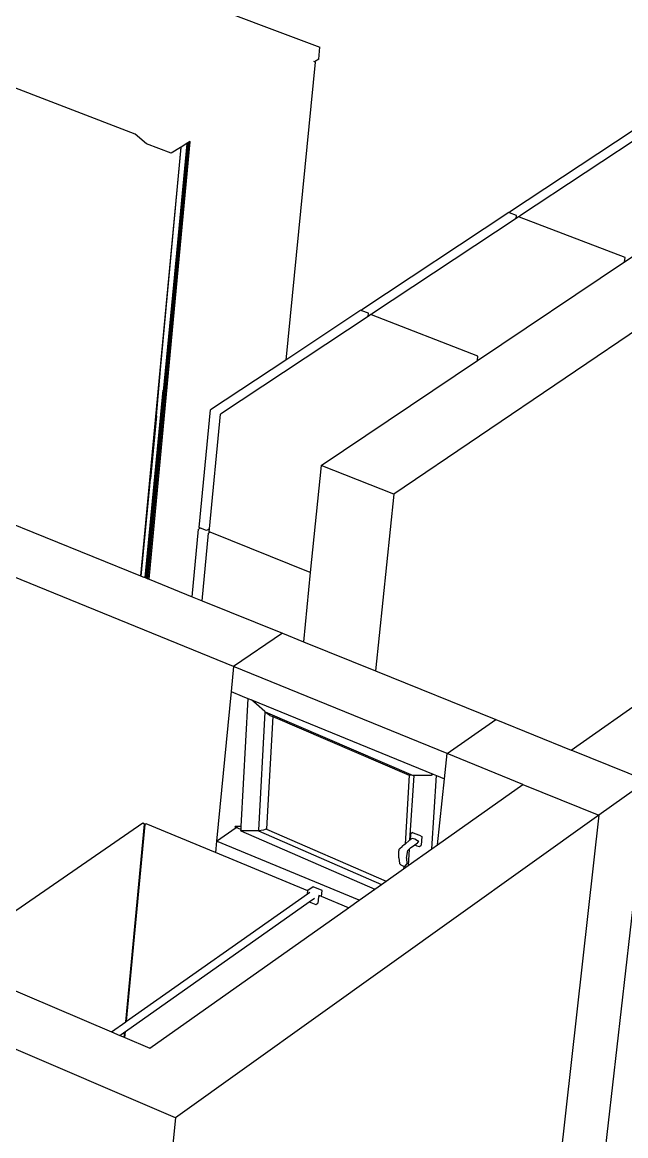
# Model space of a CAD drawing. Header units: millimetres. Extents: x -650 to 3773, y 316 to 2389.
# Drawn here: x 144.2 to 217.8, y 1058.1 to 1193.7 of the extents above; entities that cross this region are included whole.
import ezdxf

# ---------------------------------------------------------------- set-up
doc = ezdxf.new("R2010")
doc.units = ezdxf.units.MM

# ---------------------------------------------------------------- blocks, each defined once
blk = doc.blocks.new('A$C32a77e9e')
for p, q in [((788.98, 511.17), (830.4, 495.56)), ((830.26, 494.12), (830.4, 495.56)), ((830.26, 494.12), (829.73, 493.79)), ((829.81, 493.76), (826.23, 457.45)), ((829.73, 493.79), (829.65, 493.82)), ((829.73, 493.79), (829.7, 493.77)), ((829.81, 493.76), (829.73, 493.79)), ((807.86, 484.97), (789.87, 491.88)), ((913.4, 491.21), (839.4, 441.11)), ((871.03, 487.06), (853.52, 475.49)), ((871.91, 486.34), (854.72, 474.97)), ((809.25, 483.8), (807.86, 484.97)), ((813.45, 483.36), (808.54, 431.15)), ((812.28, 482.64), (809.25, 483.8)), ((814.35, 483.89), (809.35, 430.83)), ((809.42, 430.8), (814.43, 483.98)), ((809.57, 430.74), (814.6, 484.04)), ((810.97, 456.29), (813.49, 483.41)), ((814.2, 483.79), (811.16, 452.38)), ((814.35, 483.89), (811.54, 455.42)), ((814.3, 483.91), (812.23, 462.76)), ((812.23, 462.76), (814.2, 483.79)), ((813.42, 483.37), (812.28, 482.64)), ((813.49, 483.41), (813.42, 483.37)), ((813.42, 483.37), (813.45, 483.36)), ((814.28, 483.92), (813.49, 483.41)), ((814.18, 483.78), (814.19, 483.84)), ((814.2, 483.79), (814.19, 483.84)), ((814.39, 483.99), (814.28, 483.92)), ((814.28, 483.92), (814.3, 483.91)), ((814.28, 483.92), (814.3, 483.91)), ((814.28, 483.92), (814.28, 483.92)), ((814.3, 483.91), (814.35, 483.89)), ((814.52, 484.07), (814.39, 483.99)), ((814.43, 483.98), (814.39, 483.99)), ((814.47, 484.09), (814.52, 484.07)), ((814.52, 484.07), (814.6, 484.04)), ((867.54, 469.42), (885.08, 481.17)), ((853.44, 475.43), (835.51, 463.59)), ((853.51, 475.4), (853.44, 475.43)), ((853.51, 475.4), (853.52, 475.49)), ((854.36, 475.08), (853.51, 475.4)), ((854.32, 474.71), (854.36, 475.08)), ((854.62, 474.9), (854.32, 474.71)), ((854.71, 474.87), (854.62, 474.9)), ((854.71, 474.87), (854.72, 474.97)), ((867.6, 469.96), (854.71, 474.87)), ((854.32, 474.71), (836.7, 463.05)), ((867.54, 469.42), (867.6, 469.96)), ((849.6, 457.39), (867.54, 469.42)), ((811.54, 455.42), (812.23, 462.76)), ((836.28, 462.77), (818.26, 450.85)), ((835.39, 463.51), (826.23, 457.45)), ((835.5, 463.46), (835.39, 463.51)), ((835.5, 463.46), (835.51, 463.59)), ((836.31, 463.15), (835.5, 463.46)), ((836.28, 462.77), (836.31, 463.15)), ((836.61, 462.99), (836.28, 462.77)), ((836.69, 462.96), (836.61, 462.99)), ((836.69, 462.96), (836.7, 463.05)), ((849.65, 457.93), (836.69, 462.96)), ((826.23, 457.45), (817.04, 451.38)), ((830.54, 444.62), (849.6, 457.39)), ((849.6, 457.39), (849.65, 457.93)), ((810.47, 450.66), (810.97, 456.29)), ((809.24, 430.87), (811.54, 455.42)), ((809.08, 430.94), (811.28, 453.78)), ((811.16, 452.38), (809.08, 430.94)), ((810.47, 450.66), (809.75, 442.99)), ((815.66, 437.05), (817.04, 451.38)), ((816.92, 436.9), (818.26, 450.85)), ((819.87, 420.11), (745.83, 450.25)), ((830.54, 444.62), (829.23, 431.57)), ((839.4, 441.11), (830.54, 444.62)), ((808.62, 431.12), (809.75, 442.99)), ((861.03, 409.92), (907.32, 442.55)), ((839.4, 441.11), (837.17, 419.57)), ((786.33, 440.14), (808.54, 431.15)), ((815.83, 436.98), (815.61, 436.83)), ((815.83, 436.98), (815.66, 437.05)), ((816.59, 436.68), (815.83, 436.98)), ((816.92, 436.9), (816.59, 436.68)), ((816.88, 436.52), (816.92, 436.9)), ((814.82, 428.61), (815.61, 436.83)), ((816.04, 428.12), (816.83, 436.34)), ((817.02, 436.47), (816.83, 436.34)), ((817.02, 436.47), (816.88, 436.52)), ((829.23, 431.57), (817.02, 436.47)), ((812.79, 365.11), (648.85, 435.48)), ((829.23, 431.57), (828.38, 423.13)), ((808.54, 431.15), (808.62, 431.12)), ((808.62, 431.12), (808.94, 430.99)), ((808.94, 430.99), (809.08, 430.94)), ((809.08, 430.94), (809.08, 430.94)), ((809.08, 430.94), (809.24, 430.87)), ((809.24, 430.87), (809.35, 430.83)), ((809.35, 430.83), (809.42, 430.8)), ((809.42, 430.8), (809.57, 430.74)), ((809.57, 430.74), (814.82, 428.61)), ((814.82, 428.61), (816.04, 428.12)), ((816.04, 428.12), (825.82, 424.16)), ((825.82, 424.16), (819.87, 420.11)), ((825.82, 424.16), (828.38, 423.13)), ((828.38, 423.13), (837.17, 419.57)), ((819.87, 420.11), (819.57, 417.05)), ((845.93, 409.5), (819.87, 420.11)), ((837.17, 419.57), (851.84, 413.64)), ((819.57, 417.05), (817.79, 398.85)), ((819.57, 417.05), (820.94, 416.5)), ((821.6, 416.23), (820.76, 400.62)), ((820.94, 416.5), (821.6, 416.23)), ((821.6, 416.23), (822.06, 416.04)), ((822.65, 415.51), (822.06, 416.04)), ((822.06, 416.04), (844.19, 407.01)), ((823.67, 414.61), (822.65, 415.51)), ((823.7, 414.56), (822.92, 400.15)), ((823.67, 414.61), (823.73, 414.58)), ((823.73, 414.58), (823.7, 414.56)), ((823.72, 414.56), (823.74, 414.58)), ((824.29, 414.16), (823.72, 414.56)), ((823.73, 414.58), (823.74, 414.58)), ((823.74, 414.58), (841.78, 406.85)), ((824.64, 414.01), (823.89, 400.32)), ((824.29, 414.16), (824.64, 414.01)), ((824.64, 414.01), (841.28, 406.88)), ((845.93, 409.5), (851.84, 413.64)), ((851.84, 413.64), (861.03, 409.92)), ((870.3, 406.17), (861.03, 409.92)), ((845.6, 406.43), (845.93, 409.5)), ((855.14, 405.75), (845.93, 409.5)), ((841.29, 406.87), (840.78, 398.48)), ((841.3, 406.88), (841.28, 406.88)), ((841.3, 406.88), (841.29, 406.87)), ((841.73, 406.83), (841.3, 406.88)), ((841.83, 406.82), (841.34, 398.96)), ((841.73, 406.83), (841.73, 406.83)), ((841.76, 406.83), (841.73, 406.83)), ((841.78, 406.85), (841.76, 406.83)), ((841.78, 406.85), (841.81, 406.84)), ((841.85, 406.84), (841.81, 406.84)), ((841.85, 406.84), (841.83, 406.82)), ((842.89, 406.84), (841.85, 406.84)), ((843, 406.84), (842.89, 406.84)), ((843, 406.84), (843, 406.83)), ((843.33, 406.84), (843, 406.84)), ((843.49, 406.85), (843.33, 406.84)), ((843.33, 406.83), (843.33, 406.84)), ((843.49, 406.85), (843.49, 406.83)), ((843.98, 406.85), (843.49, 406.85)), ((844.02, 406.88), (843.98, 406.85)), ((844.02, 406.88), (844.01, 406.84)), ((844.19, 407.01), (844.02, 406.88)), ((844.04, 397.9), (844.6, 406.84)), ((844.19, 407.01), (844.6, 406.84)), ((844.6, 406.84), (845.6, 406.43)), ((844.75, 398.4), (845.6, 406.43)), ((844.75, 398.4), (855.14, 405.75)), ((855.14, 405.75), (864.42, 401.98)), ((870.3, 406.17), (856.07, 281.77)), ((870.3, 406.17), (864.42, 401.98)), ((864.42, 401.98), (812.79, 365.11)), ((864.42, 401.98), (850.37, 277.27)), ((808.8, 401.01), (784.57, 384.31)), ((806.72, 376.82), (809.01, 400.92)), ((806.8, 376.88), (809.08, 400.86)), ((809.01, 400.92), (808.8, 401.01)), ((809.23, 400.96), (809.08, 400.86)), ((817.66, 397.45), (809.23, 400.96)), ((817.79, 398.85), (820.18, 400.51)), ((820.1, 400.61), (820.04, 400.57)), ((820.18, 400.51), (820.04, 400.57)), ((820.1, 400.61), (820.05, 400.61)), ((820.34, 400.62), (820.1, 400.61)), ((820.74, 400.27), (820.18, 400.51)), ((820.28, 400.57), (820.34, 400.62)), ((820.76, 400.62), (820.34, 400.62)), ((820.74, 400.27), (820.73, 400.09)), ((820.76, 400.62), (820.74, 400.27)), ((823.73, 400.25), (823.51, 400.15)), ((823.79, 400.28), (823.73, 400.25)), ((823.74, 400.24), (823.73, 400.25)), ((823.87, 400.31), (823.79, 400.28)), ((823.81, 400.27), (823.79, 400.28)), ((823.89, 400.32), (823.87, 400.31)), ((823.89, 400.31), (823.87, 400.31)), ((823.89, 400.31), (838.49, 393.97)), ((820.77, 400.09), (820.73, 400.09)), ((820.77, 400.09), (820.75, 400.08)), ((820.75, 400.08), (837.08, 392.98)), ((821.13, 400.1), (820.77, 400.09)), ((821.16, 400.08), (821.13, 400.1)), ((821.79, 400.1), (821.13, 400.1)), ((822.85, 400.1), (821.79, 400.1)), ((822.92, 400.15), (822.85, 400.1)), ((822.92, 400.15), (822.91, 400.1)), ((822.93, 400.1), (822.91, 400.1)), ((822.93, 400.1), (822.92, 400.09)), ((822.92, 400.09), (837.92, 393.57)), ((823.51, 400.15), (822.93, 400.1)), ((840.78, 398.48), (841.34, 398.96)), ((841.34, 398.96), (841.4, 399.01)), ((841.44, 399.7), (841.4, 399.01)), ((841.4, 399.01), (841.51, 399.11)), ((841.67, 399.87), (841.44, 399.7)), ((841.51, 399.11), (841.63, 399.2)), ((841.63, 399.2), (841.97, 399.11)), ((841.67, 399.87), (841.99, 399.77)), ((841.97, 399.11), (842.3, 398.91)), ((841.99, 399.77), (842.52, 399.55)), ((842.3, 398.91), (842.41, 398.72)), ((842.52, 399.55), (842.82, 399.38)), ((842.82, 399.38), (842.75, 398.34)), ((817.79, 398.85), (817.66, 397.45)), ((835.17, 391.63), (817.79, 398.85)), ((840.02, 397.81), (840, 397.64)), ((840, 396.79), (840, 397.64)), ((840.14, 397.92), (840.02, 397.81)), ((840.14, 397.92), (840.43, 398.17)), ((840.7, 398.41), (840.43, 398.17)), ((840.7, 398.41), (840.78, 398.48)), ((840.96, 396.76), (841.12, 397.69)), ((841.27, 397.85), (841.12, 397.69)), ((841.15, 395.85), (844.04, 397.9)), ((841.27, 397.85), (841.15, 395.85)), ((841.43, 398.01), (841.27, 397.86)), ((841.27, 397.86), (841.27, 397.85)), ((841.43, 398.01), (841.95, 398.38)), ((841.93, 398.39), (841.94, 398.38)), ((841.95, 398.38), (842.28, 398.62)), ((841.95, 398.38), (842.21, 398.27)), ((842.21, 398.27), (842.53, 398.17)), ((842.41, 398.72), (842.28, 398.62)), ((842.53, 398.17), (842.75, 398.34)), ((844.04, 397.9), (844.75, 398.4)), ((828.93, 392.76), (817.66, 397.45)), ((840, 396.79), (840.11, 396.1)), ((840.96, 396.76), (841.01, 396.07)), ((838.49, 393.97), (840.59, 395.46)), ((840.26, 395.94), (840.11, 396.1)), ((840.26, 395.94), (840.5, 395.81)), ((840.5, 395.81), (840.61, 395.77)), ((840.59, 395.46), (841.15, 395.85)), ((840.61, 395.77), (840.59, 395.46)), ((840.61, 395.77), (840.73, 395.74)), ((840.81, 395.8), (840.73, 395.74)), ((840.81, 395.8), (840.95, 395.98)), ((840.95, 395.98), (841.01, 396.07)), ((837.08, 392.98), (837.92, 393.57)), ((837.92, 393.57), (838.49, 393.97)), ((806.8, 376.88), (828.9, 392.43)), ((828.9, 392.43), (828.93, 392.76)), ((828.9, 392.43), (829.16, 392.62)), ((829.57, 393.27), (828.93, 392.82)), ((828.93, 392.76), (828.93, 392.82)), ((830.67, 392.81), (829.57, 393.27)), ((830.39, 392.15), (830.24, 392.04)), ((830.39, 392.16), (830.26, 392.21)), ((830.26, 392.2), (830.39, 392.15)), ((830.59, 392.07), (830.4, 392.15)), ((830.59, 392.07), (830.67, 392.81)), ((835.17, 391.63), (837.08, 392.98)), ((806.69, 375.64), (829.1, 391.43)), ((829.1, 391.43), (829.74, 391.88)), ((829.1, 391.43), (829.9, 391.1)), ((829.9, 391.1), (830.16, 391.28)), ((830.24, 392.04), (830.16, 391.28)), ((833.87, 390.71), (830.59, 392.07)), ((833.87, 390.71), (835.17, 391.63)), ((809.68, 373.6), (833.87, 390.71)), ((784.57, 384.31), (804.98, 375.6)), ((804.98, 375.6), (806.72, 376.82)), ((806.72, 376.82), (806.8, 376.88)), ((804.98, 375.6), (806.01, 375.16)), ((806.01, 375.16), (806.6, 375.58)), ((806.01, 375.16), (806.54, 374.94)), ((806.54, 374.94), (806.6, 375.58)), ((806.54, 374.94), (806.62, 374.91)), ((806.6, 375.58), (806.69, 375.64)), ((806.62, 374.91), (806.69, 375.64)), ((806.62, 374.91), (809.68, 373.6)), ((812.79, 365.11), (800.41, 237.85))]:
    blk.add_line(p, q)

msp = doc.modelspace()

# ---------------------------------------------------------------- block references
msp.add_blockref('A$C32a77e9e', (-649.87, 695.14))

doc.saveas('drawing.dxf')
